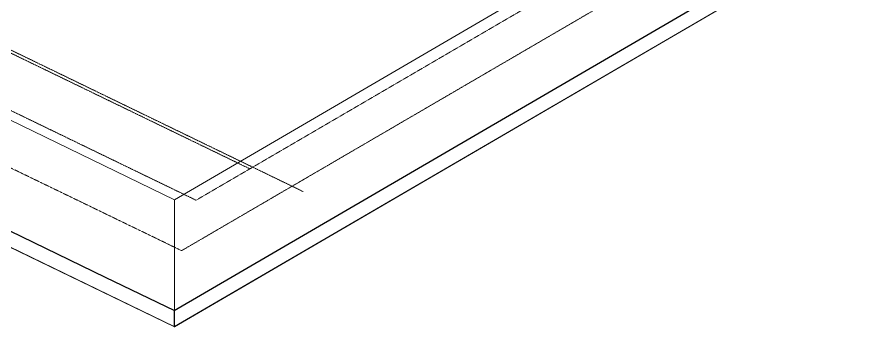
# Model space of a CAD drawing. Header units: inches. Extents: x 27328 to 120839, y -4075 to 4147.
# Drawn here: x 43788 to 47649, y -4075 to -2681 of the extents above; entities that cross this region are included whole.
import ezdxf

# ---------------------------------------------------------------- set-up
doc = ezdxf.new("R2010")
doc.units = ezdxf.units.IN
doc.header["$MEASUREMENT"] = 0
doc.linetypes.add('Center 1_4_', pattern=[0.53125, 0.25, -0.09375, 0.09375, -0.09375])
doc.linetypes.add('Hidden', pattern=[0.28125, 0.1875, -0.09375])
for name, color, linetype, lineweight in [('A-PROP-SBCK', 71, 'Hidden', 15), ('C-TOPO', 7, 'Continuous', 9), ('G-ANNO-SYMB', 111, 'Continuous', 9), ('PROP', 3, 'Center 1_4_', 9)]:
    doc.layers.add(name, color=color, linetype=linetype, lineweight=lineweight)

msp = doc.modelspace()

# ---------------------------------------------------------------- linework, layer by layer
at = {"layer": 'A-PROP-SBCK'}
for p, q in [((44836.8, -3364), (40149.3, -1097.1)), ((44594.3, -3505.2), (39890.9, -1230.6)), ((48125.8, -1448.3), (44594.3, -3505.2)), ((45077.4, -3466.5), (42707.5, -2320.4))]:
    msp.add_line(p, q, dxfattribs=at)
at = {"layer": 'C-TOPO', "lineweight": 25}
for p, q in [((44496.2, -4002.3), (49601.9, -1028.6)), ((43445.1, -3493.4), (44185.2, -3851.3)), ((44185.2, -3851.3), (44497.5, -4002.3))]:
    msp.add_line(p, q, dxfattribs=at)
at = {"layer": 'C-TOPO'}
for p, q in [((49602.6, -1028.9), (46663.9, -2740.5)), ((49601.9, -1101), (44497.5, -4074.1)), ((44496.2, -4074.2), (39042.7, -1436.8)), ((45899.2, -3185.9), (46663.9, -2740.5)), ((45899.2, -3185.9), (44497.5, -4002.3)), ((44184.8, -3851.7), (43444.9, -3493.9)), ((44184.8, -3851.7), (44496.9, -4002.7)), ((44496.2, -4074.8), (44496.2, -4002.3)), ((44497.5, -4002.3), (44496.9, -4002.7)), ((44497.5, -4002.3), (44497.5, -4074.8)), ((44496.8, -4074.5), (44496.2, -4074.8)), ((44497.5, -4074.8), (44496.8, -4074.5))]:
    msp.add_line(p, q, dxfattribs=at)
at = {"layer": 'G-ANNO-SYMB'}
for p, q in [((44496.9, -3502.7), (49602.6, -528.9)), ((44496.9, -3502.7), (39042.1, -864.7)), ((44496.9, -4075.1), (49602.6, -1101.3)), ((44496.9, -4075.1), (39042.1, -1437.2)), ((44496.9, -3502.7), (44496.9, -4075.1))]:
    msp.add_line(p, q, dxfattribs=at)
at = {"layer": 'PROP'}
for p, q in [((44529.2, -3732.2), (39543.7, -1321.2)), ((48586.1, -1369.3), (44529.2, -3732.2))]:
    msp.add_line(p, q, dxfattribs=at)

doc.saveas('drawing.dxf')
